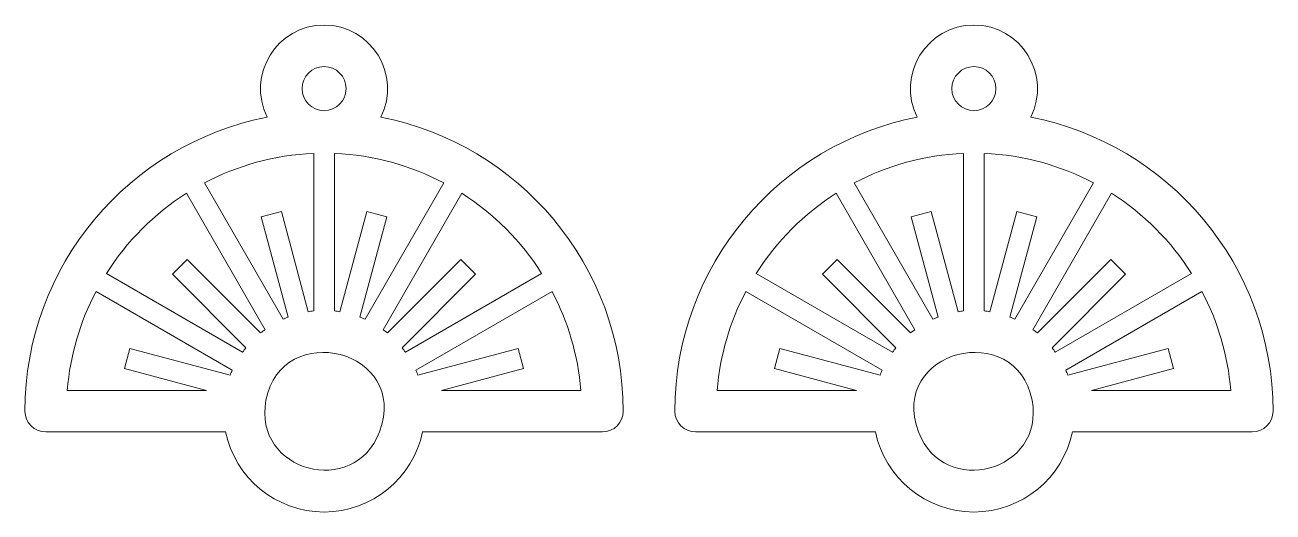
# Model space of a CAD drawing. Header units: inches. Extents: x 24 to 265, y 25 to 119.
import ezdxf

# ---------------------------------------------------------------- set-up
doc = ezdxf.new("R2010")
doc.units = ezdxf.units.IN
doc.header["$MEASUREMENT"] = 0
doc.layers.add('_U+0421_U+043B_U+043E_U+0439 1', color=7, linetype='Continuous')

msp = doc.modelspace()

# ---------------------------------------------------------------- linework, layer by layer
at = {"layer": '_U+0421_U+043B_U+043E_U+0439 1', "color": 1, "lineweight": 9, "true_color": 0xff0000}
for points, knots in [([(92.76, 100.91), (96.87, 109.06), (90.89, 118.65), (81.82, 118.65), (72.76, 118.65), (66.77, 109.07), (70.88, 100.91), (44.3, 95.78), (24.16, 72.36), (24.16, 44.31), (24.16, 42.1), (25.95, 40.31), (28.16, 40.31), (28.16, 40.31), (62.83, 40.31), (62.83, 40.31), (64.68, 31.52), (72.49, 24.9), (81.82, 24.9), (91.15, 24.9), (98.96, 31.52), (100.81, 40.31), (100.81, 40.31), (135.48, 40.31), (135.48, 40.31), (137.69, 40.31), (139.48, 42.1), (139.48, 44.31), (139.48, 72.36), (119.33, 95.78), (92.76, 100.91)], [0, 0, 0, 0, 1, 1, 1, 2, 2, 2, 3, 3, 3, 4, 4, 4, 5, 5, 5, 6, 6, 6, 7, 7, 7, 8, 8, 8, 9, 9, 9, 10, 10, 10, 10]), ([(149.45, 44.31), (149.45, 42.1), (151.24, 40.31), (153.45, 40.31), (153.45, 40.31), (188.12, 40.31), (188.12, 40.31), (189.97, 31.52), (197.77, 24.9), (207.1, 24.9), (216.43, 24.9), (224.24, 31.52), (226.09, 40.31), (226.09, 40.31), (260.76, 40.31), (260.76, 40.31), (262.97, 40.31), (264.76, 42.1), (264.76, 44.31), (264.76, 72.36), (244.62, 95.78), (218.04, 100.91), (222.16, 109.07), (216.16, 118.65), (207.1, 118.65), (198.04, 118.65), (192.05, 109.06), (196.17, 100.91), (169.59, 95.78), (149.45, 72.36), (149.45, 44.31)], [0, 0, 0, 0, 1, 1, 1, 2, 2, 2, 3, 3, 3, 4, 4, 4, 5, 5, 5, 6, 6, 6, 7, 7, 7, 8, 8, 8, 9, 9, 9, 10, 10, 10, 10]), ([(81.82, 110.65), (84.17, 110.65), (86.07, 108.75), (86.07, 106.4), (86.07, 104.05), (84.17, 102.15), (81.82, 102.15), (79.47, 102.15), (77.57, 104.05), (77.57, 106.4), (77.57, 108.75), (79.47, 110.65), (81.82, 110.65)], [0, 0, 0, 0, 1, 1, 1, 2, 2, 2, 3, 3, 3, 4, 4, 4, 4]), ([(211.35, 106.4), (211.35, 104.05), (209.45, 102.15), (207.1, 102.15), (204.75, 102.15), (202.85, 104.05), (202.85, 106.4), (202.85, 108.75), (204.75, 110.65), (207.1, 110.65), (209.45, 110.65), (211.35, 108.75), (211.35, 106.4)], [0, 0, 0, 0, 1, 1, 1, 2, 2, 2, 3, 3, 3, 4, 4, 4, 4]), ([(79.82, 93.91), (79.82, 93.91), (79.82, 63.61), (79.82, 63.61), (79.46, 63.57), (79.11, 63.5), (78.76, 63.44), (78.76, 63.44), (73.59, 82.76), (73.59, 82.76), (73.59, 82.76), (69.72, 81.73), (69.72, 81.73), (69.72, 81.73), (74.9, 62.41), (74.9, 62.41), (74.57, 62.28), (74.24, 62.15), (73.91, 62.01), (73.91, 62.01), (58.75, 88.26), (58.75, 88.26), (65.09, 91.6), (72.24, 93.61), (79.82, 93.91)], [0, 0, 0, 0, 1, 1, 1, 2, 2, 2, 3, 3, 3, 4, 4, 4, 5, 5, 5, 6, 6, 6, 7, 7, 7, 8, 8, 8, 8]), ([(90.06, 82.76), (90.06, 82.76), (84.88, 63.44), (84.88, 63.44), (84.53, 63.5), (84.18, 63.57), (83.82, 63.61), (83.82, 63.61), (83.82, 93.91), (83.82, 93.91), (91.4, 93.61), (98.55, 91.6), (104.89, 88.26), (104.89, 88.26), (89.73, 62.01), (89.73, 62.01), (89.41, 62.15), (89.08, 62.28), (88.74, 62.41), (88.74, 62.41), (93.92, 81.73), (93.92, 81.73), (93.92, 81.73), (90.06, 82.76), (90.06, 82.76)], [0, 0, 0, 0, 1, 1, 1, 2, 2, 2, 3, 3, 3, 4, 4, 4, 5, 5, 5, 6, 6, 6, 7, 7, 7, 8, 8, 8, 8]), ([(195.01, 81.73), (195.01, 81.73), (200.18, 62.41), (200.18, 62.41), (199.85, 62.28), (199.52, 62.15), (199.19, 62.01), (199.19, 62.01), (184.04, 88.26), (184.04, 88.26), (190.38, 91.6), (197.52, 93.61), (205.1, 93.91), (205.1, 93.91), (205.1, 63.61), (205.1, 63.61), (204.74, 63.57), (204.4, 63.5), (204.04, 63.44), (204.04, 63.44), (198.87, 82.76), (198.87, 82.76), (198.87, 82.76), (195.01, 81.73), (195.01, 81.73)], [0, 0, 0, 0, 1, 1, 1, 2, 2, 2, 3, 3, 3, 4, 4, 4, 5, 5, 5, 6, 6, 6, 7, 7, 7, 8, 8, 8, 8]), ([(230.17, 88.26), (230.17, 88.26), (215.01, 62.01), (215.01, 62.01), (214.69, 62.15), (214.36, 62.29), (214.03, 62.41), (214.03, 62.41), (219.2, 81.73), (219.2, 81.73), (219.2, 81.73), (215.34, 82.77), (215.34, 82.77), (215.34, 82.77), (210.16, 63.45), (210.16, 63.45), (209.81, 63.5), (209.46, 63.57), (209.1, 63.61), (209.1, 63.61), (209.1, 93.91), (209.1, 93.91), (216.68, 93.61), (223.83, 91.6), (230.17, 88.26)], [0, 0, 0, 0, 1, 1, 1, 2, 2, 2, 3, 3, 3, 4, 4, 4, 5, 5, 5, 6, 6, 6, 7, 7, 7, 8, 8, 8, 8]), ([(55.46, 73.5), (55.46, 73.5), (52.63, 70.67), (52.63, 70.67), (52.63, 70.67), (66.77, 56.53), (66.77, 56.53), (66.54, 56.25), (66.34, 55.96), (66.13, 55.67), (66.13, 55.67), (39.87, 70.83), (39.87, 70.83), (43.81, 77.04), (49.08, 82.32), (55.29, 86.26), (55.29, 86.26), (70.45, 60), (70.45, 60), (70.16, 59.79), (69.87, 59.58), (69.6, 59.36), (69.6, 59.36), (55.46, 73.5), (55.46, 73.5)], [0, 0, 0, 0, 1, 1, 1, 2, 2, 2, 3, 3, 3, 4, 4, 4, 5, 5, 5, 6, 6, 6, 7, 7, 7, 8, 8, 8, 8]), ([(96.87, 56.53), (96.87, 56.53), (111.01, 70.67), (111.01, 70.67), (111.01, 70.67), (108.18, 73.5), (108.18, 73.5), (108.18, 73.5), (94.04, 59.36), (94.04, 59.36), (93.77, 59.58), (93.48, 59.79), (93.19, 60), (93.19, 60), (108.35, 86.26), (108.35, 86.26), (114.56, 82.32), (119.83, 77.04), (123.77, 70.83), (123.77, 70.83), (97.51, 55.67), (97.51, 55.67), (97.3, 55.96), (97.1, 56.25), (96.87, 56.53)], [0, 0, 0, 0, 1, 1, 1, 2, 2, 2, 3, 3, 3, 4, 4, 4, 5, 5, 5, 6, 6, 6, 7, 7, 7, 8, 8, 8, 8]), ([(191.41, 55.67), (191.41, 55.67), (165.15, 70.83), (165.15, 70.83), (169.09, 77.04), (174.36, 82.32), (180.57, 86.26), (180.57, 86.26), (195.73, 60), (195.73, 60), (195.45, 59.79), (195.15, 59.58), (194.88, 59.36), (194.88, 59.36), (180.74, 73.49), (180.74, 73.49), (180.74, 73.49), (177.91, 70.67), (177.91, 70.67), (177.91, 70.67), (192.05, 56.53), (192.05, 56.53), (191.83, 56.25), (191.62, 55.96), (191.41, 55.67)], [0, 0, 0, 0, 1, 1, 1, 2, 2, 2, 3, 3, 3, 4, 4, 4, 5, 5, 5, 6, 6, 6, 7, 7, 7, 8, 8, 8, 8]), ([(219.33, 59.36), (219.05, 59.58), (218.76, 59.79), (218.47, 60), (218.47, 60), (233.64, 86.26), (233.64, 86.26), (239.84, 82.32), (245.11, 77.04), (249.05, 70.83), (249.05, 70.83), (222.79, 55.67), (222.79, 55.67), (222.59, 55.96), (222.38, 56.25), (222.15, 56.53), (222.15, 56.53), (236.29, 70.67), (236.29, 70.67), (236.29, 70.67), (233.46, 73.5), (233.46, 73.5), (233.46, 73.5), (219.33, 59.36), (219.33, 59.36)], [0, 0, 0, 0, 1, 1, 1, 2, 2, 2, 3, 3, 3, 4, 4, 4, 5, 5, 5, 6, 6, 6, 7, 7, 7, 8, 8, 8, 8]), ([(63.71, 51.23), (63.71, 51.23), (44.4, 56.4), (44.4, 56.4), (44.4, 56.4), (43.36, 52.54), (43.36, 52.54), (43.36, 52.54), (59.17, 48.31), (59.17, 48.31), (59.17, 48.31), (32.32, 48.31), (32.32, 48.31), (32.87, 55.14), (34.82, 61.59), (37.87, 67.37), (37.87, 67.37), (64.12, 52.22), (64.12, 52.22), (63.97, 51.89), (63.84, 51.56), (63.71, 51.23)], [0, 0, 0, 0, 1, 1, 1, 2, 2, 2, 3, 3, 3, 4, 4, 4, 5, 5, 5, 6, 6, 6, 7, 7, 7, 7]), ([(104.47, 48.31), (104.47, 48.31), (120.28, 52.54), (120.28, 52.54), (120.28, 52.54), (119.24, 56.4), (119.24, 56.4), (119.24, 56.4), (99.93, 51.23), (99.93, 51.23), (99.8, 51.56), (99.67, 51.89), (99.52, 52.21), (99.52, 52.21), (125.77, 67.37), (125.77, 67.37), (128.82, 61.59), (130.77, 55.14), (131.32, 48.3), (131.32, 48.3), (104.47, 48.3), (104.47, 48.3), (104.47, 48.3), (104.47, 48.31), (104.47, 48.31)], [0, 0, 0, 0, 1, 1, 1, 2, 2, 2, 3, 3, 3, 4, 4, 4, 5, 5, 5, 6, 6, 6, 7, 7, 7, 8, 8, 8, 8]), ([(157.61, 48.31), (158.15, 55.14), (160.1, 61.59), (163.15, 67.37), (163.15, 67.37), (189.4, 52.22), (189.4, 52.22), (189.26, 51.89), (189.12, 51.56), (189, 51.23), (189, 51.23), (169.68, 56.4), (169.68, 56.4), (169.68, 56.4), (168.64, 52.54), (168.64, 52.54), (168.64, 52.54), (184.45, 48.31), (184.45, 48.31), (184.45, 48.31), (157.61, 48.31), (157.61, 48.31), (157.61, 48.31), (157.61, 48.31), (157.61, 48.31)], [0, 0, 0, 0, 1, 1, 1, 2, 2, 2, 3, 3, 3, 4, 4, 4, 5, 5, 5, 6, 6, 6, 7, 7, 7, 8, 8, 8, 8]), ([(224.8, 52.22), (224.8, 52.22), (251.05, 67.37), (251.05, 67.37), (254.1, 61.59), (256.05, 55.14), (256.6, 48.31), (256.6, 48.31), (229.76, 48.31), (229.76, 48.31), (229.76, 48.31), (245.56, 52.54), (245.56, 52.54), (245.56, 52.54), (244.53, 56.4), (244.53, 56.4), (244.53, 56.4), (225.21, 51.23), (225.21, 51.23), (225.08, 51.56), (224.95, 51.89), (224.8, 52.22)], [0, 0, 0, 0, 1, 1, 1, 2, 2, 2, 3, 3, 3, 4, 4, 4, 5, 5, 5, 6, 6, 6, 7, 7, 7, 7]), ([(92.49, 40.31), (87.66, 27.47), (68.04, 32.65), (70.62, 46.4), (73.64, 62.13), (98.45, 56.16), (92.49, 40.31)], [0, 0, 0, 0, 1, 1, 1, 2, 2, 2, 2]), ([(218.31, 46.4), (220.88, 32.65), (201.27, 27.47), (196.44, 40.31), (190.47, 56.16), (215.29, 62.13), (218.31, 46.4)], [0, 0, 0, 0, 1, 1, 1, 2, 2, 2, 2])]:
    msp.add_open_spline(points, degree=3, knots=knots, dxfattribs=at)

doc.saveas('drawing.dxf')
